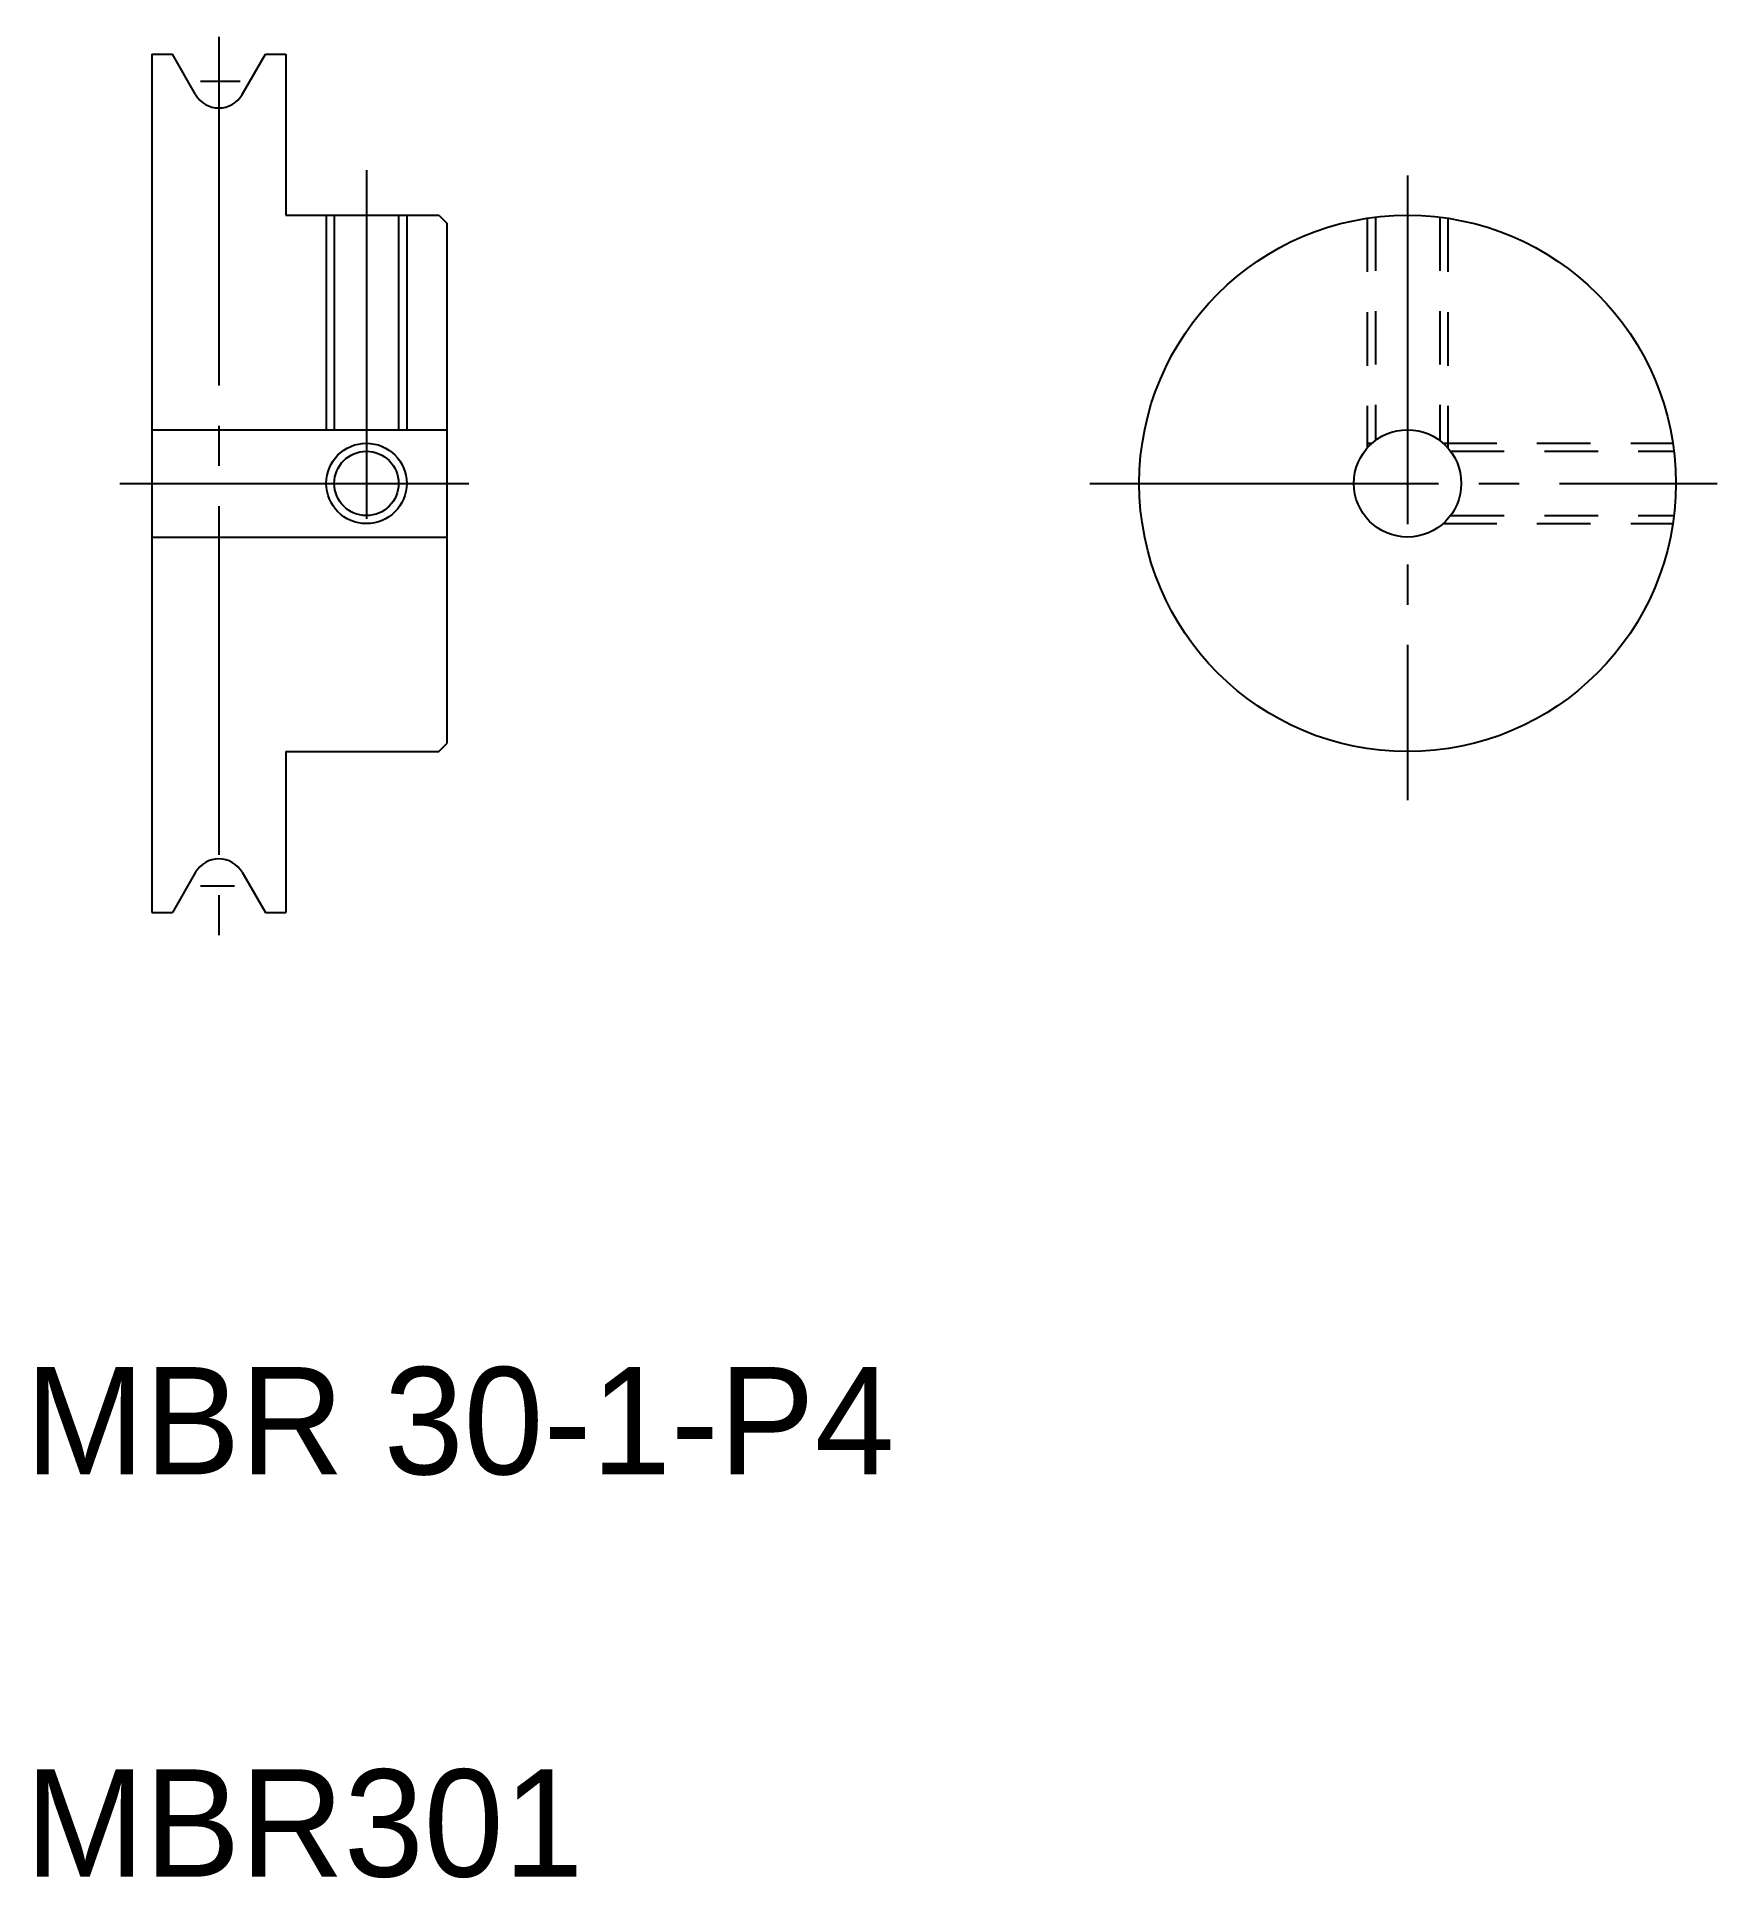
# Model space of a CAD drawing. Extents: x 133.3 to 196, y 53.2 to 121.9.
import ezdxf

# ---------------------------------------------------------------- set-up
doc = ezdxf.new("R2010")
doc.units = 0
doc.linetypes.add('CENTER', pattern=[17.5, 13, -1.5, 1.5, -1.5])
doc.linetypes.add('DASHED', pattern=[3.5, 2, -1.5])
doc.layers.get('0').update_dxf_attribs({"linetype": 'CONTINUOUS'})
doc.layers.add('CENTER', color=1, linetype='CENTER')

msp = doc.modelspace()

# ---------------------------------------------------------------- linework, layer by layer
at = {"color": 7, "linetype": 'CONTINUOUS'}
for p, q in [((137.625, 121.23), (137.625, 89.23)), ((137.625, 121.23), (138.393, 121.23)), ((139.259, 119.73), (138.393, 121.23)), ((139.259, 119.73), (138.393, 121.23)), ((140.991, 119.73), (141.857, 121.23)), ((140.991, 119.73), (141.857, 121.23)), ((141.857, 121.23), (142.625, 121.23)), ((142.625, 121.23), (142.625, 115.23)), ((142.625, 119.73), (142.625, 119.73)), ((142.625, 118.23), (142.625, 118.23)), ((142.625, 115.23), (148.325, 115.23)), ((144.425, 115.23), (144.425, 107.23)), ((146.825, 115.23), (146.825, 107.23)), ((148.325, 115.23), (148.625, 114.93)), ((148.625, 114.93), (148.625, 95.53)), ((137.625, 107.23), (148.625, 107.23)), ((137.625, 103.23), (148.625, 103.23)), ((148.325, 95.23), (148.625, 95.53)), ((142.625, 95.23), (148.325, 95.23)), ((142.625, 95.23), (142.625, 89.23)), ((139.259, 90.73), (138.393, 89.23)), ((140.991, 90.73), (141.857, 89.23)), ((137.625, 89.23), (138.393, 89.23)), ((141.857, 89.23), (142.625, 89.23))]:
    msp.add_line(p, q, dxfattribs=at)
at = {"color": 3, "linetype": 'CONTINUOUS'}
for p, q in [((144.125, 115.23), (144.125, 107.23)), ((147.125, 115.23), (147.125, 107.23))]:
    msp.add_line(p, q, dxfattribs=at)
at = {"color": 3, "linetype": 'DASHED'}
for p, q in [((182.93, 115.117), (182.93, 106.553)), ((183.23, 115.158), (183.23, 106.83)), ((185.63, 115.158), (185.63, 106.83)), ((185.93, 115.117), (185.93, 106.553)), ((182.93, 106.73), (183.107, 106.73)), ((185.753, 106.73), (194.317, 106.73)), ((186.03, 106.43), (194.358, 106.43)), ((185.753, 103.73), (194.317, 103.73)), ((186.03, 104.03), (194.358, 104.03))]:
    msp.add_line(p, q, dxfattribs=at)
at = {"color": 7, "linetype": 'CONTINUOUS'}
for centre, radius in [((184.43, 105.23), 10), ((184.43, 105.23), 2), ((145.625, 105.23), 1.2)]:
    msp.add_circle(centre, radius, dxfattribs=at)
at = {"color": 3, "linetype": 'CONTINUOUS'}
msp.add_circle((145.625, 105.23), 1.5, dxfattribs=at)
at = {"color": 7, "linetype": 'CONTINUOUS'}
for centre, start, end in [((140.125, 120.23), 210, 330), ((140.125, 90.23), 30, 150)]:
    msp.add_arc(centre, 1, start, end, dxfattribs=at)
at = {"layer": 'CENTER', "color": 1, "linetype": 'CENTER'}
for p, q in [((140.125, 121.882), (140.125, 88.38)), ((139.438, 120.23), (140.916, 120.23)), ((145.625, 116.905), (145.625, 103.478)), ((184.43, 116.708), (184.43, 93.424)), ((136.439, 105.23), (150.803, 105.23)), ((172.589, 105.23), (195.969, 105.23)), ((139.438, 90.23), (140.711, 90.23))]:
    msp.add_line(p, q, dxfattribs=at)

# ---------------------------------------------------------------- texts
at = {"color": 7, "linetype": 'CONTINUOUS'}
for s, p in [('MBR 30-1-P4', (132.901, 68.282)), ('MBR301', (132.901, 53.282))]:
    msp.add_text(s, height=4, dxfattribs=at).set_placement(p)

doc.saveas('drawing.dxf')
